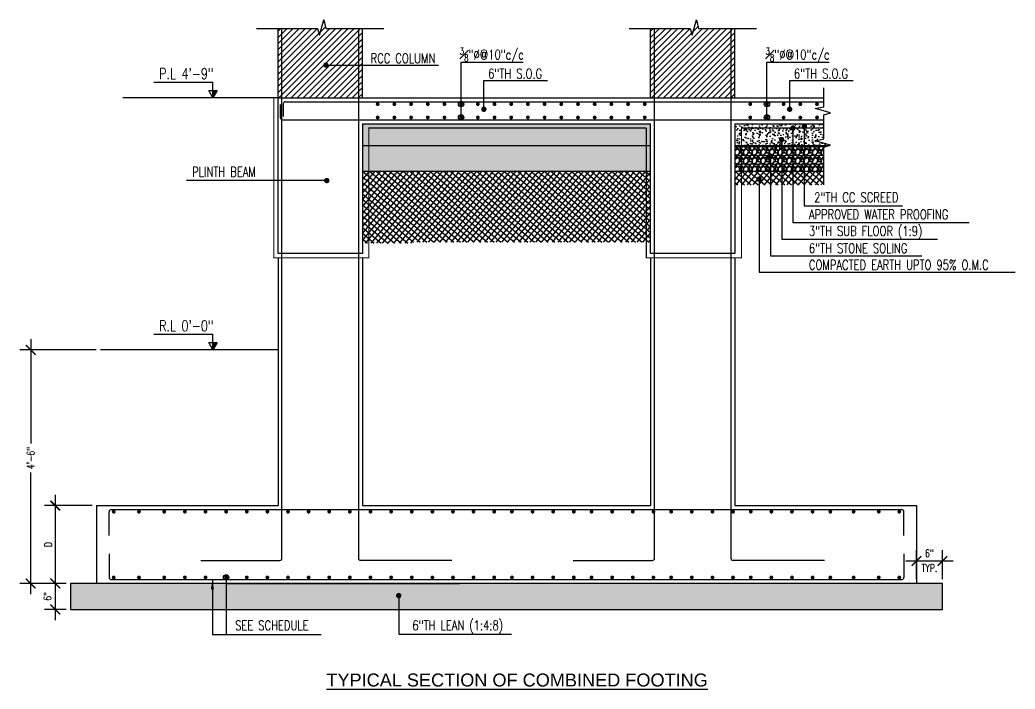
# Model space of a CAD drawing. Header units: inches. Extents: x 41285 to 57578, y -189 to 12305.
# Drawn here: x 56329.6 to 56559.9, y 9130.3 to 9285 of the extents above; entities that cross this region are included whole.
import ezdxf

# ---------------------------------------------------------------- set-up
doc = ezdxf.new("R2010")
doc.units = ezdxf.units.IN
doc.header["$LTSCALE"] = 30
doc.header["$MEASUREMENT"] = 0
doc.linetypes.add('HIDDEN', pattern=[0.375, 0.25, -0.125])
doc.linetypes.add('HIDDEN2', pattern=[0.1875, 0.125, -0.0625])
for name, color, linetype in [('COL', 4, 'Continuous'), ('HATCH', 253, 'Continuous'), ('L', 2, 'Continuous'), ('PB', 3, 'Continuous'), ('S-BEAM', 3, 'HIDDEN'), ('S-COLUMN', 4, 'Continuous'), ('S-DIM', 1, 'Continuous'), ('S-RBAR-GNRL', 6, 'Continuous'), ('S-TEXT-', 2, 'Continuous'), ('WALL', 7, 'Continuous')]:
    doc.layers.add(name, color=color, linetype=linetype)
doc.styles.add('1-2', font='simplex.shx', dxfattribs={"width": 0.75, "height": 1.75})
doc.styles.add('1-8', font='simplex.shx', dxfattribs={"width": 0.75, "height": 7})
doc.styles.add('16 scale', font='arial.ttf')
doc.dimstyles.new('1-2', dxfattribs={"dimtxt": 1.75, "dimasz": 2.25, "dimexe": 2.5, "dimexo": 1, "dimgap": 0.75, "dimtad": 1, "dimdec": 4, "dimzin": 3, "dimdsep": 46, "dimlunit": 4, "dimtxsty": '1-2', "dimblk": 'ARCHTICK', "dimcen": 0, "dimdle": 2.5, "dimclrd": 1, "dimclre": 1, "dimclrt": 2, "dimazin": 0, "dimtfac": 0.75, "dimtdec": 4, "dimtix": 1, "dimtmove": 2, "dimatfit": 3, "dimfxl": 0, "dimfrac": 1, "dimtolj": 1, "dimtzin": 1, "dimlwd": -1, "dimlwe": -1, "dimarcsym": 0})
pattern_1 = [(50, (2182.8283, -1510.6494), (2.15178055, -0.188256405), [0.225, -2.475]), (355, (2182.8283, -1510.6494), (-0.416254, 2.2565764), [0.18, -1.98]), (100.4514445, (2183.0076, -1510.665), (1.73552654, 2.06831997), [0.19122058, -2.10342634]), (46.1842, (2182.8283, -1510.0494), (3.20172399, -0.49655784), [0.3375, -3.7125]), (96.6356355, (2183.095, -1510.0908), (2.80398584, 2.9223558), [0.28683103, -3.15514128]), (351.184164, (2182.8283, -1510.0494), (2.80398584, 2.9223558), [0.27, -2.97]), (21, (2183.1283, -1510.1994), (1.790721156, -1.20785667), [0.225, -2.475]), (326, (2183.1283, -1510.1994), (0.729946, 2.175450135), [0.18, -1.98]), (71.4514447, (2183.2775, -1510.3), (2.52066713, 0.96759346), [0.19122057, -2.10342634]), (37.5, (2182.8283, -1510.6494), (0.036479566, 0.998681561), [0, -1.956, 0, -2.01, 0, -1.9875]), (7.5, (2182.8283, -1510.6494), (0.789208612, 1.183235136), [0, -1.146, 0, -1.911, 0, -0.7575]), (327.5, (2182.1593, -1510.6494), (1.601467309, -0.067664615), [0, -0.75, 0, -2.34, 0, -3.105]), (317.5, (2181.8593, -1510.6494), (1.749558508, 0.300314947), [0, -0.975, 0, -1.554, 0, -2.205])]
pattern_2 = [(50, (2269.0096, -1510.6494), (2.15178055, -0.188256405), [0.225, -2.475]), (355, (2269.0096, -1510.6494), (-0.416254, 2.2565764), [0.18, -1.98]), (100.4514445, (2269.189, -1510.665), (1.73552654, 2.06831997), [0.19122058, -2.10342634]), (46.1842, (2269.0096, -1510.0494), (3.20172399, -0.49655784), [0.3375, -3.7125]), (96.6356355, (2269.2764, -1510.0908), (2.80398584, 2.9223558), [0.28683103, -3.15514128]), (351.184164, (2269.0096, -1510.0494), (2.80398584, 2.9223558), [0.27, -2.97]), (21, (2269.3096, -1510.1994), (1.790721156, -1.20785667), [0.225, -2.475]), (326, (2269.3096, -1510.1994), (0.729946, 2.175450135), [0.18, -1.98]), (71.4514447, (2269.4588, -1510.3), (2.52066713, 0.96759346), [0.19122057, -2.10342634]), (37.5, (2269.0096, -1510.6494), (0.036479566, 0.998681561), [0, -1.956, 0, -2.01, 0, -1.9875]), (7.5, (2269.0096, -1510.6494), (0.789208612, 1.183235136), [0, -1.146, 0, -1.911, 0, -0.7575]), (327.5, (2268.3406, -1510.6494), (1.601467309, -0.067664615), [0, -0.75, 0, -2.34, 0, -3.105]), (317.5, (2268.0406, -1510.6494), (1.749558508, 0.300314947), [0, -0.975, 0, -1.554, 0, -2.205])]

# ---------------------------------------------------------------- blocks, each defined once
blk = doc.blocks.new('_ARCHTICK')
at = {"color": 0, "linetype": 'ByBlock', "const_width": 0.15}
blk.add_lwpolyline([(-0.5, -0.5), (0.5, 0.5)], dxfattribs=at)
blk = doc.blocks.new('*D128')
at = {"layer": 'DEFPOINTS', "color": 0, "transparency": 16777216}
for p in [(56348.26, 9208.71), (56332.15, 9154.71), (56337.82, 9154.71)]:
    blk.add_point(p, dxfattribs=at)
at = {"layer": 'WALL', "color": 1, "transparency": 16777216}
for p, q in [((56332.15, 9211.21), (56332.15, 9187.03)), ((56347.26, 9208.71), (56329.65, 9208.71)), ((56332.15, 9152.21), (56332.15, 9180.34)), ((56336.82, 9154.71), (56329.65, 9154.71))]:
    blk.add_line(p, q, dxfattribs=at)
at = {"layer": 'WALL', "color": 1, "transparency": 16777216, "xscale": 2.25, "yscale": 2.25, "zscale": 2.25}
for p, rotation in [((56332.15, 9208.71), 90), ((56332.15, 9154.71), 270)]:
    blk.add_blockref('_ARCHTICK', p, dxfattribs=dict(at, rotation=rotation))
at = {"layer": 'WALL', "color": 2, "transparency": 16777216, "insert": (56332.15, 9183.69), "char_height": 1.75, "attachment_point": 5, "rotation": 90, "style": '1-2'}
blk.add_mtext('\\A1;4\'-6"', dxfattribs=at)
blk = doc.blocks.new('*D129')
at = {"layer": 'DEFPOINTS', "color": 0, "transparency": 16777216}
for p in [(56347.36, 9172.71), (56337.82, 9154.71), (56341.36, 9154.71)]:
    blk.add_point(p, dxfattribs=at)
at = {"layer": 'S-DIM', "color": 1, "transparency": 16777216}
for p, q in [((56337.82, 9175.21), (56337.82, 9152.21)), ((56346.36, 9172.71), (56335.32, 9172.71)), ((56340.36, 9154.71), (56335.32, 9154.71))]:
    blk.add_line(p, q, dxfattribs=at)
at = {"layer": 'S-DIM', "color": 1, "transparency": 16777216, "xscale": 2.25, "yscale": 2.25, "zscale": 2.25}
for p, rotation in [((56337.82, 9172.71), 90), ((56337.82, 9154.71), 270)]:
    blk.add_blockref('_ARCHTICK', p, dxfattribs=dict(at, rotation=rotation))
at = {"layer": 'S-DIM', "color": 2, "transparency": 16777216, "insert": (56336.19, 9163.71), "char_height": 1.75, "attachment_point": 5, "rotation": 90, "style": '1-2'}
blk.add_mtext('\\A1;D', dxfattribs=at)
blk = doc.blocks.new('*D130')
at = {"layer": 'DEFPOINTS', "color": 0, "transparency": 16777216}
for p in [(56339.8, 9154.71), (56337.82, 9148.71), (56341.36, 9148.71)]:
    blk.add_point(p, dxfattribs=at)
at = {"layer": 'PB', "color": 1, "transparency": 16777216}
for p, q in [((56337.82, 9157.21), (56337.82, 9146.21)), ((56338.8, 9154.71), (56335.32, 9154.71)), ((56340.36, 9148.71), (56335.32, 9148.71))]:
    blk.add_line(p, q, dxfattribs=at)
at = {"layer": 'PB', "color": 1, "transparency": 16777216, "xscale": 2.25, "yscale": 2.25, "zscale": 2.25}
for p, rotation in [((56337.82, 9154.71), 90), ((56337.82, 9148.71), 270)]:
    blk.add_blockref('_ARCHTICK', p, dxfattribs=dict(at, rotation=rotation))
at = {"layer": 'PB', "color": 2, "transparency": 16777216, "insert": (56336.03, 9151.71), "char_height": 1.75, "attachment_point": 5, "rotation": 90, "style": '1-2'}
blk.add_mtext('\\A1;6"', dxfattribs=at)
blk = doc.blocks.new('*D131')
at = {"layer": 'DEFPOINTS', "color": 0, "transparency": 16777216}
for p in [(56543.05, 9159.9), (56537.05, 9154.71), (56543.05, 9154.71)]:
    blk.add_point(p, dxfattribs=at)
at = {"layer": 'S-DIM', "color": 1, "transparency": 16777216}
for p, q in [((56537.05, 9155.71), (56537.05, 9162.4)), ((56543.05, 9155.71), (56543.05, 9162.4)), ((56534.55, 9159.9), (56545.55, 9159.9))]:
    blk.add_line(p, q, dxfattribs=at)
at = {"layer": 'S-DIM', "color": 1, "transparency": 16777216, "xscale": 2.25, "yscale": 2.25, "zscale": 2.25, "rotation": 180}
blk.add_blockref('_ARCHTICK', (56537.05, 9159.9), dxfattribs=at)
at = {"layer": 'S-DIM', "color": 1, "transparency": 16777216, "xscale": 2.25, "yscale": 2.25, "zscale": 2.25}
blk.add_blockref('_ARCHTICK', (56543.05, 9159.9), dxfattribs=at)
at = {"layer": 'S-DIM', "color": 2, "transparency": 16777216, "char_height": 1.75, "attachment_point": 5, "style": '1-2'}
for s, insert in [('\\A1;6" ', (56540.05, 9161.69)), ('\\A1;TYP.', (56540.05, 9158.27))]:
    blk.add_mtext(s, dxfattribs=dict(at, insert=insert))

msp = doc.modelspace()

# ---------------------------------------------------------------- hatches: boundary and pattern name
at = {"layer": 'HATCH'}
h = msp.add_hatch(dxfattribs=at)
h.set_pattern_fill('_USER', color=1, angle=45, style=0, pattern_type=0)
h.set_pattern_definition([(45, (2060.7591, -2278.9922), (-0.707106781, 0.707106781), [])])
h.paths.add_polyline_path([(56399.41044628, 9283.05027965), (56389.36472114, 9283.05027965), (56389.36472114, 9266.99808194), (56408.86473142, 9266.99808194), (56408.86473142, 9283.05027965), (56400.39966922, 9283.05027965), (56399.95723472, 9285.00799549)])
h = msp.add_hatch(dxfattribs=at)
h.set_pattern_fill('_USER', color=1, angle=45, style=0, pattern_type=0)
h.set_pattern_definition([(45, (2146.9404, -2278.9922), (-0.707106781, 0.707106781), [])])
h.paths.add_polyline_path([(56495.04602615, 9283.05027965), (56486.58096395, 9283.05027965), (56486.13852945, 9285.00799549), (56485.59174101, 9283.05027965), (56475.54601587, 9283.05027965), (56475.54601587, 9266.99808194), (56495.04602615, 9266.99808194)])
at = {"layer": 'L'}
h = msp.add_hatch(color=2, dxfattribs=at)
h.dxf.hatch_style = 1
h.paths.add_polyline_path([(56375.2799858, 9268.69131035), (56374.30239992, 9268.69131035), (56374.30239992, 9266.99808194)])
h = msp.add_hatch(color=2, dxfattribs=at)
h.dxf.hatch_style = 1
h.paths.add_polyline_path([(56375.2799858, 9210.39869212), (56374.30239992, 9210.39869212), (56374.30239992, 9208.70546371)])
at = {"layer": 'WALL'}
h = msp.add_hatch(dxfattribs=at)
h.set_pattern_fill('AR-CONC', color=2, scale=0.3)
h.set_pattern_definition(pattern_1)
h.paths.add_polyline_path([(56475.54600559, 9260.99808194), (56408.86473142, 9260.99808194), (56408.86473142, 9258.99808194), (56475.54600559, 9258.99808194)])
h = msp.add_hatch(dxfattribs=at)
h.set_pattern_fill('AR-CONC', color=2, scale=0.3)
h.set_pattern_definition(pattern_1)
h.paths.add_polyline_path([(56475.54600559, 9258.99808194), (56408.86473142, 9258.99808194), (56408.86473142, 9255.99808194), (56430.76752631, 9255.99808194), (56475.54600559, 9256.05913288), (56475.54600559, 9255.99808194), (56475.54600559, 9257.48533967)])
h = msp.add_hatch(dxfattribs=at)
h.set_pattern_fill('AR-CONC', color=2, scale=0.3)
h.set_pattern_definition(pattern_2)
h.paths.add_polyline_path([(56515.59382914, 9260.99808194), (56495.04602615, 9260.99808194), (56495.04602615, 9258.99808194), (56515.59382914, 9258.99808194)])
h = msp.add_hatch(dxfattribs=at)
h.set_pattern_fill('AR-CONC', color=2, scale=0.3)
h.set_pattern_definition(pattern_2)
h.paths.add_polyline_path([(56515.59382914, 9258.99808194), (56495.04602615, 9258.99808194), (56495.04602615, 9255.99808194), (56516.94882103, 9255.99808194), (56517.15840175, 9256.05913288), (56513.6361133, 9257.04290517), (56515.59382914, 9257.48533967)])
h = msp.add_hatch(dxfattribs=at)
h.set_pattern_fill('GRAVEL', color=2, scale=2)
h.set_pattern_definition([(228.0127875, (2184.26832, -1508.64938), (-16, -18), [0.269072, -26.638176094]), (184.96974073, (2184.08832, -1508.84938), (24, 2), [0.461736, -45.71184952]), (132.51044708, (2183.62832, -1508.88938), (20, -22), [0.325576, -32.23206519]), (267.273689, (2182.84832, -1509.38938), (2, 40), [0.420476, -41.62711608]), (292.83365418, (2182.82832, -1509.80938), (-10, 24), [0.41231, -40.818746256]), (357.273689, (2182.98832, -1510.18938), (-40, 2), [0.420476, -41.62711608]), (37.69424047, (2183.40832, -1510.209384), (-26, -20), [0.556058, -55.0496971]), (72.25532837, (2183.84832, -1509.869384), (14, 44), [0.524976, -51.972642994]), (121.42956562, (2184.00832, -1509.36938), (-16, 26), [0.4219, -41.76814622]), (175.2363583, (2183.78832, -1509.00938), (22, -2), [0.481664, -23.60152516]), (222.3974378, (2183.30832, -1508.969384), (-24, -22), [0.622896, -61.66675001]), (138.81407483, (2184.82832, -1509.40938), (-14, 12), [0.212602, -21.047689625]), (171.4692344, (2184.66832, -1509.26938), (26, -4), [0.404474, -40.04302283]), (225, (2184.2683, -1509.2094), (-2e-16, -2), [0.282842, -2.545585125]), (203.1985905, (2184.12832, -1508.96938), (10, 4), [0.152316, -15.07923021]), (291.8014095, (2183.98832, -1509.0294), (-2, 6), [0.215406, -10.554923614]), (30.9637565, (2184.06832, -1509.2294), (6, 4), [0.349858, -11.31204579]), (161.5650512, (2184.3683, -1509.0494), (4, -2), [0.252982, -6.07157332]), (16.38954033, (2182.82832, -1509.02938), (20, 6), [0.3544, -35.08569029]), (70.34617594, (2183.16832, -1508.92938), (-8, -22), [0.297322, -29.434815495]), (293.1985905, (2184.36832, -1508.64938), (-4, 10), [0.30463, -14.92691621]), (343.61045967, (2184.48832, -1508.92938), (-20, 6), [0.3544, -35.08569029]), (339.4439548, (2182.82832, -1510.26938), (-10, 4), [0.34176, -16.74624749]), (294.77514057, (2183.14832, -1510.38938), (-10, 22), [0.286356, -28.34928613]), (66.8014095, (2184.38832, -1510.64938), (4, 10), [0.30463, -14.92691621]), (17.35402464, (2184.50832, -1510.36938), (-26, -8), [0.335262, -33.19084723]), (69.4439548, (2183.40832, -1510.64938), (-4, -10), [0.17088, -16.91712749]), (101.3099325, (2184.2683, -1510.6494), (-2, 8), [0.10198, -10.09605903]), (165.9637565, (2184.2483, -1510.5494), (6, -2), [0.41231, -7.83390125]), (186.00900596, (2183.84832, -1510.44938), (20, 2), [0.3821, -37.82784635]), (303.6900675, (2184.0683, -1509.4094), (-2, 4), [0.288444, -6.92265855]), (353.15722659, (2184.22832, -1509.64938), (34, -4), [0.503588, -49.85512525]), (60.9453959, (2184.72832, -1509.70938), (-8, -14), [0.205912, -20.38534828]), (90, (2184.8283, -1509.5294), (-2, 2), [0.12, -1.88]), (120.25643716, (2183.80832, -1510.38938), (8, -14), [0.277848, -27.50703998]), (48.0127875, (2183.66832, -1510.14938), (16, 18), [0.538144, -26.369104094]), (0, (2184.0283, -1509.7494), (2, 2), [0.52, -1.48]), (325.30484647, (2184.54832, -1509.74938), (20, -14), [0.316228, -31.3065486]), (254.0546041, (2184.80832, -1509.92938), (-2, -8), [0.291204, -14.26901578]), (207.64597536, (2184.72832, -1510.20938), (-38, -20), [0.47413, -46.938948365]), (175.42607874, (2184.30832, -1510.42938), (-26, 2), [0.501598, -49.658146816])])
h.paths.add_polyline_path([(56475.54600559, 9255.60337232), (56475.54600559, 9255.99808194), (56408.86473142, 9255.99808194), (56408.86473142, 9249.99808194), (56475.54600559, 9249.99808194)])
h = msp.add_hatch(dxfattribs=at)
h.set_pattern_fill('GRAVEL', color=2, scale=2)
h.set_pattern_definition([(228.0127875, (2270.44961, -1508.64938), (-16, -18), [0.269072, -26.638176094]), (184.96974073, (2270.26961, -1508.84938), (24, 2), [0.461736, -45.71184952]), (132.51044708, (2269.80961, -1508.88938), (20, -22), [0.325576, -32.23206519]), (267.273689, (2269.02961, -1509.38938), (2, 40), [0.420476, -41.62711608]), (292.83365418, (2269.00961, -1509.80938), (-10, 24), [0.41231, -40.818746256]), (357.273689, (2269.16961, -1510.18938), (-40, 2), [0.420476, -41.62711608]), (37.69424047, (2269.589614, -1510.209384), (-26, -20), [0.556058, -55.0496971]), (72.25532837, (2270.02961, -1509.869384), (14, 44), [0.524976, -51.972642994]), (121.42956562, (2270.18961, -1509.36938), (-16, 26), [0.4219, -41.76814622]), (175.2363583, (2269.96961, -1509.00938), (22, -2), [0.481664, -23.60152516]), (222.3974378, (2269.489614, -1508.969384), (-24, -22), [0.622896, -61.66675001]), (138.81407483, (2271.00961, -1509.40938), (-14, 12), [0.212602, -21.047689625]), (171.4692344, (2270.84961, -1509.26938), (26, -4), [0.404474, -40.04302283]), (225, (2270.4496, -1509.2094), (-2e-16, -2), [0.282842, -2.545585125]), (203.1985905, (2270.30961, -1508.96938), (10, 4), [0.152316, -15.07923021]), (291.8014095, (2270.1696, -1509.0294), (-2, 6), [0.215406, -10.554923614]), (30.9637565, (2270.2496, -1509.2294), (6, 4), [0.349858, -11.31204579]), (161.5650512, (2270.5496, -1509.0494), (4, -2), [0.252982, -6.07157332]), (16.38954033, (2269.00961, -1509.02938), (20, 6), [0.3544, -35.08569029]), (70.34617594, (2269.34961, -1508.92938), (-8, -22), [0.297322, -29.434815495]), (293.1985905, (2270.54961, -1508.64938), (-4, 10), [0.30463, -14.92691621]), (343.61045967, (2270.66961, -1508.92938), (-20, 6), [0.3544, -35.08569029]), (339.4439548, (2269.00961, -1510.26938), (-10, 4), [0.34176, -16.74624749]), (294.77514057, (2269.32961, -1510.38938), (-10, 22), [0.286356, -28.34928613]), (66.8014095, (2270.56961, -1510.64938), (4, 10), [0.30463, -14.92691621]), (17.35402464, (2270.68961, -1510.36938), (-26, -8), [0.335262, -33.19084723]), (69.4439548, (2269.58961, -1510.64938), (-4, -10), [0.17088, -16.91712749]), (101.3099325, (2270.4496, -1510.6494), (-2, 8), [0.10198, -10.09605903]), (165.9637565, (2270.4296, -1510.5494), (6, -2), [0.41231, -7.83390125]), (186.00900596, (2270.02961, -1510.44938), (20, 2), [0.3821, -37.82784635]), (303.6900675, (2270.2496, -1509.4094), (-2, 4), [0.288444, -6.92265855]), (353.15722659, (2270.40961, -1509.64938), (34, -4), [0.503588, -49.85512525]), (60.9453959, (2270.90961, -1509.70938), (-8, -14), [0.205912, -20.38534828]), (90, (2271.0096, -1509.5294), (-2, 2), [0.12, -1.88]), (120.25643716, (2269.98961, -1510.38938), (8, -14), [0.277848, -27.50703998]), (48.0127875, (2269.84961, -1510.14938), (16, 18), [0.538144, -26.369104094]), (0, (2270.2096, -1509.7494), (2, 2), [0.52, -1.48]), (325.30484647, (2270.72961, -1509.74938), (20, -14), [0.316228, -31.3065486]), (254.0546041, (2270.98961, -1509.92938), (-2, -8), [0.291204, -14.26901578]), (207.64597536, (2270.90961, -1510.20938), (-38, -20), [0.47413, -46.938948365]), (175.42607874, (2270.48961, -1510.42938), (-26, 2), [0.501598, -49.658146816])])
h.paths.add_polyline_path([(56515.59382914, 9255.60337232), (56516.94882103, 9255.99808194), (56495.04602615, 9255.99808194), (56495.04602615, 9249.99808194), (56515.59382914, 9249.99808194)])
h = msp.add_hatch(dxfattribs=at)
h.set_pattern_fill('_USER', color=2, angle=50, style=0, double=1, pattern_type=0)
h.set_pattern_definition([(50, (2182.8283, -1510.6494), (-0.766044443, 0.64278761), []), (140, (2182.8283, -1510.6494), (-0.64278761, -0.766044443), [])])
h.paths.add_polyline_path([(56408.86473142, 9233.37441285), (56420.68645413, 9233.37441285), (56420.69439687, 9233.59948328), (56475.54600559, 9233.59307835), (56475.54600559, 9249.99808194), (56408.86473142, 9249.99808194)])
h = msp.add_hatch(dxfattribs=at)
h.set_pattern_fill('_USER', color=2, angle=50, style=0, double=1, pattern_type=0)
h.set_pattern_definition([(50, (2269.0096, -1510.6494), (-0.766044443, 0.64278761), []), (140, (2269.0096, -1510.6494), (-0.64278761, -0.766044443), [])])
h.paths.add_polyline_path([(56495.04602615, 9246.87086898), (56506.86774886, 9246.87086898), (56506.8756916, 9246.87727391), (56515.59382914, 9246.87086898), (56515.59382914, 9249.99808194), (56495.04602615, 9249.99808194)])
h = msp.add_hatch(dxfattribs=at)
h.set_pattern_fill('AR-CONC', color=2, scale=0.3)
h.set_pattern_definition([(50, (2182.8283, -1529.344), (2.15178055, -0.188256405), [0.225, -2.475]), (355, (2182.8283, -1529.344), (-0.416254, 2.2565764), [0.18, -1.98]), (100.4514445, (2183.0076, -1529.3597), (1.73552654, 2.06831997), [0.19122058, -2.10342634]), (46.1842, (2182.8283, -1528.744), (3.20172399, -0.49655784), [0.3375, -3.7125]), (96.6356355, (2183.095, -1528.7853), (2.80398584, 2.9223558), [0.28683103, -3.15514128]), (351.184164, (2182.8283, -1528.744), (2.80398584, 2.9223558), [0.27, -2.97]), (21, (2183.1283, -1528.894), (1.790721156, -1.20785667), [0.225, -2.475]), (326, (2183.1283, -1528.894), (0.729946, 2.175450135), [0.18, -1.98]), (71.4514447, (2183.2775, -1528.9946), (2.52066713, 0.96759346), [0.19122057, -2.10342634]), (37.5, (2182.8283, -1529.344), (0.036479566, 0.998681561), [0, -1.956, 0, -2.01, 0, -1.9875]), (7.5, (2182.8283, -1529.344), (0.789208612, 1.183235136), [0, -1.146, 0, -1.911, 0, -0.7575]), (327.5, (2182.1593, -1529.344), (1.601467309, -0.067664615), [0, -0.75, 0, -2.34, 0, -3.105]), (317.5, (2181.8593, -1529.344), (1.749558508, 0.300314947), [0, -0.975, 0, -1.554, 0, -2.205])])
h.paths.add_polyline_path([(56341.36471086, 9154.70546371), (56543.04602615, 9154.70546371), (56543.04602615, 9148.70546371), (56341.36471086, 9148.70546371)])

# ---------------------------------------------------------------- linework, layer by layer
at = {"layer": 'COL', "color": 5}
for points in [[(56408.86473142, 9260.99808194), (56408.86473142, 9230.99808194), (56389.36471086, 9230.99808194), (56389.36471086, 9266.99808194)], [(56495.04602615, 9260.99808194), (56495.04602615, 9230.99808194), (56475.54600559, 9230.99808194), (56475.54600559, 9260.99808194)]]:
    msp.add_lwpolyline(points, dxfattribs=at)
at = {"layer": 'L', "color": 2}
for p, q in [((56360.60196967, 9270.62319242), (56374.30239992, 9270.62319242)), ((56374.30239992, 9266.99808194), (56374.30239992, 9270.62319242)), ((56373.32481404, 9268.69131035), (56375.2799858, 9268.69131035)), ((56360.60196967, 9212.33057419), (56374.30239992, 9212.33057419)), ((56374.30239992, 9208.70546371), (56374.30239992, 9212.33057419)), ((56373.32481404, 9210.39869212), (56375.2799858, 9210.39869212))]:
    msp.add_line(p, q, dxfattribs=at)
for points in [[(56375.2799858, 9268.69131035), (56374.30239992, 9266.99808194), (56373.32481404, 9268.69131035)], [(56375.2799858, 9210.39869212), (56374.30239992, 9208.70546371), (56373.32481404, 9210.39869212)]]:
    msp.add_lwpolyline(points, dxfattribs=at)
at = {"layer": 'PB'}
for p, q in [((56408.86473142, 9266.99808194), (56408.86473142, 9283.05027965)), ((56495.04602615, 9266.99808194), (56495.04602615, 9283.05027965)), ((56347.36471086, 9172.70546371), (56347.36471086, 9154.70546371)), ((56347.36471086, 9172.70546371), (56389.36471086, 9172.70546371)), ((56354.86471086, 9172.70546371), (56389.36471086, 9172.70546371)), ((56408.86473142, 9172.70546371), (56475.54600559, 9172.70546371)), ((56495.04602615, 9172.70546371), (56537.04602615, 9172.70546371)), ((56537.04602615, 9172.70546371), (56537.04602615, 9154.70546371))]:
    msp.add_line(p, q, dxfattribs=at)
at = {"layer": 'S-BEAM', "linetype": 'ByBlock'}
for p, q in [((56389.36471086, 9266.99808194), (56389.36471846, 9283.05027965)), ((56475.54600559, 9266.99808194), (56475.54601319, 9283.05027965)), ((56475.54601756, 9281.6599454), (56475.54601763, 9283.05027965)), ((56389.36471086, 9266.99808194), (56475.54600559, 9266.99808194)), ((56475.54600559, 9266.99808194), (56515.59382914, 9266.99808194)), ((56408.86473142, 9260.99808194), (56475.54600559, 9260.99808194)), ((56495.04602615, 9260.99808194), (56515.59382914, 9260.99808194)), ((56389.36471086, 9229.99808194), (56389.36471086, 9172.70546371)), ((56408.86473142, 9229.99808194), (56408.86473142, 9172.70546371)), ((56475.54600559, 9229.99808194), (56475.54600559, 9172.70546371)), ((56495.04602615, 9229.99808194), (56495.04602615, 9172.70546371))]:
    msp.add_line(p, q, dxfattribs=at)
at = {"layer": 'S-COLUMN'}
msp.add_line((56377.36471086, 9154.70546371), (56431.36471086, 9154.70546371), dxfattribs=at)
at = {"layer": 'S-RBAR-GNRL'}
for p, q in [((56390.26765771, 9160.52650119), (56390.26765771, 9283.05027965)), ((56407.95014276, 9283.05027965), (56407.95000415, 9160.52650119)), ((56476.44895244, 9160.52650119), (56476.44895244, 9283.05027965)), ((56494.13143749, 9283.05027965), (56494.13129888, 9160.52650119)), ((56391.06714235, 9266.09513509), (56476.44895244, 9266.09513509)), ((56476.44895244, 9266.09513509), (56515.59382914, 9266.09513509)), ((56389.90005463, 9262.40102879), (56389.90005463, 9265.47949735)), ((56390.56714235, 9265.59513509), (56390.56714235, 9262.64366672)), ((56390.27043071, 9262.40102879), (56390.27043071, 9263.40604273)), ((56390.40005463, 9261.90102879), (56476.44895244, 9261.90102879)), ((56476.44895244, 9261.90102879), (56515.59382914, 9261.90102879)), ((56350.77175291, 9171.80251686), (56533.63898411, 9171.80251686)), ((56350.27175291, 9165.82643821), (56350.27175291, 9171.30251686)), ((56534.13898411, 9165.82643821), (56534.13898411, 9171.30251686)), ((56350.27175291, 9161.58448921), (56350.27175291, 9156.10841056)), ((56371.48167311, 9160.02650176), (56389.76765771, 9160.02650176)), ((56429.55108221, 9160.02650119), (56408.45000413, 9160.02650119)), ((56457.66296784, 9160.02650176), (56475.94895244, 9160.02650176)), ((56515.73237693, 9160.02650119), (56494.63129886, 9160.02650119)), ((56534.13898411, 9161.58448921), (56534.13898411, 9156.10841056)), ((56350.77175291, 9155.60841056), (56533.63898411, 9155.60841056))]:
    msp.add_line(p, q, dxfattribs=at)
at = {"layer": 'S-RBAR-GNRL', "linetype": 'HIDDEN2', "const_width": 0.25}
for points in [[(56388.36471086, 9266.99808194), (56388.36471086, 9229.99808194), (56410.36880606, 9229.99808194), (56410.36880606, 9260.01558814), (56474.54600559, 9260.01558814)], [(56474.54600559, 9260.01558814), (56474.54600559, 9229.99808194), (56496.55010079, 9229.99808194), (56496.55010079, 9260.01558814), (56515.59382914, 9260.01558814)]]:
    msp.add_lwpolyline(points, dxfattribs=at)
at = {"layer": 'S-RBAR-GNRL', "const_width": 0.4375}
for points in [[(56412.18980969, 9265.53313319, 1), (56412.62730969, 9265.53313319, 1)], [(56416.05095052, 9265.53313319, 1), (56416.48845052, 9265.53313319, 1)], [(56419.91209136, 9265.53313319, 1), (56420.34959136, 9265.53313319, 1)], [(56423.77323219, 9265.53313319, 1), (56424.21073219, 9265.53313319, 1)], [(56427.63437303, 9265.53313319, 1), (56428.07187303, 9265.53313319, 1)], [(56431.49551386, 9265.53313319, 1), (56431.93301386, 9265.53313319, 1)], [(56435.3566547, 9265.53313319, 1), (56435.7941547, 9265.53313319, 1)], [(56439.21779553, 9265.53313319, 1), (56439.65529553, 9265.53313319, 1)], [(56443.07893636, 9265.53313319, 1), (56443.51643636, 9265.53313319, 1)], [(56446.9400772, 9265.53313319, 1), (56447.3775772, 9265.53313319, 1)], [(56450.80121803, 9265.53313319, 1), (56451.23871803, 9265.53313319, 1)], [(56454.66235887, 9265.53313319, 1), (56455.09985887, 9265.53313319, 1)], [(56458.5234997, 9265.53313319, 1), (56458.9609997, 9265.53313319, 1)], [(56462.38464054, 9265.53313319, 1), (56462.82214054, 9265.53313319, 1)], [(56466.24578137, 9265.53313319, 1), (56466.68328137, 9265.53313319, 1)], [(56470.10692221, 9265.53313319, 1), (56470.54442221, 9265.53313319, 1)], [(56473.96806304, 9265.53313319, 1), (56474.40556304, 9265.53313319, 1)], [(56498.37110442, 9265.53313319, 1), (56498.80860442, 9265.53313319, 1)], [(56502.23224525, 9265.53313319, 1), (56502.66974525, 9265.53313319, 1)], [(56506.09338609, 9265.53313319, 1), (56506.53088609, 9265.53313319, 1)], [(56509.95452692, 9265.53313319, 1), (56510.39202692, 9265.53313319, 1)], [(56513.81566776, 9265.53313319, 1), (56514.25316776, 9265.53313319, 1)], [(56412.18980969, 9262.46303069, -1), (56412.62730969, 9262.46303069, -1)], [(56416.05095052, 9262.46303069, -1), (56416.48845052, 9262.46303069, -1)], [(56419.91209136, 9262.46303069, -1), (56420.34959136, 9262.46303069, -1)], [(56423.77323219, 9262.46303069, -1), (56424.21073219, 9262.46303069, -1)], [(56427.63437303, 9262.46303069, -1), (56428.07187303, 9262.46303069, -1)], [(56431.49551386, 9262.46303069, -1), (56431.93301386, 9262.46303069, -1)], [(56435.3566547, 9262.46303069, -1), (56435.7941547, 9262.46303069, -1)], [(56439.21779553, 9262.46303069, -1), (56439.65529553, 9262.46303069, -1)], [(56443.07893636, 9262.46303069, -1), (56443.51643636, 9262.46303069, -1)], [(56446.9400772, 9262.46303069, -1), (56447.3775772, 9262.46303069, -1)], [(56450.80121803, 9262.46303069, -1), (56451.23871803, 9262.46303069, -1)], [(56454.66235887, 9262.46303069, -1), (56455.09985887, 9262.46303069, -1)], [(56458.5234997, 9262.46303069, -1), (56458.9609997, 9262.46303069, -1)], [(56462.38464054, 9262.46303069, -1), (56462.82214054, 9262.46303069, -1)], [(56466.24578137, 9262.46303069, -1), (56466.68328137, 9262.46303069, -1)], [(56470.10692221, 9262.46303069, -1), (56470.54442221, 9262.46303069, -1)], [(56473.96806304, 9262.46303069, -1), (56474.40556304, 9262.46303069, -1)], [(56498.37110442, 9262.46303069, -1), (56498.80860442, 9262.46303069, -1)], [(56502.23224525, 9262.46303069, -1), (56502.66974525, 9262.46303069, -1)], [(56506.09338609, 9262.46303069, -1), (56506.53088609, 9262.46303069, -1)], [(56509.95452692, 9262.46303069, -1), (56510.39202692, 9262.46303069, -1)], [(56513.81566776, 9262.46303069, -1), (56514.25316776, 9262.46303069, -1)], [(56351.55695023, 9171.30251686, -1), (56351.11945023, 9171.30251686, -1)], [(56357.41320021, 9171.30251686, -1), (56356.97570021, 9171.30251686, -1)], [(56363.26074402, 9171.30251686, -1), (56362.82324402, 9171.30251686, -1)], [(56368.03098513, 9171.30251686, -1), (56367.59348513, 9171.30251686, -1)], [(56372.80122624, 9171.30251686, -1), (56372.36372624, 9171.30251686, -1)], [(56377.57146735, 9171.30251686, -1), (56377.13396735, 9171.30251686, -1)], [(56382.34170846, 9171.30251686, -1), (56381.90420846, 9171.30251686, -1)], [(56387.11194957, 9171.30251686, -1), (56386.67444957, 9171.30251686, -1)], [(56391.88219068, 9171.30251686, -1), (56391.44469068, 9171.30251686, -1)], [(56396.6524318, 9171.30251686, -1), (56396.2149318, 9171.30251686, -1)], [(56401.42267291, 9171.30251686, -1), (56400.98517291, 9171.30251686, -1)], [(56406.19291402, 9171.30251686, -1), (56405.75541402, 9171.30251686, -1)], [(56410.96315513, 9171.30251686, -1), (56410.52565513, 9171.30251686, -1)], [(56415.73339624, 9171.30251686, -1), (56415.29589624, 9171.30251686, -1)], [(56420.50363735, 9171.30251686, -1), (56420.06613735, 9171.30251686, -1)], [(56425.27387846, 9171.30251686, -1), (56424.83637846, 9171.30251686, -1)], [(56430.04411957, 9171.30251686, -1), (56429.60661957, 9171.30251686, -1)], [(56434.81436068, 9171.30251686, -1), (56434.37686068, 9171.30251686, -1)], [(56439.58460179, 9171.30251686, -1), (56439.14710179, 9171.30251686, -1)], [(56443.2484271, 9171.30251686, 1), (56443.6859271, 9171.30251686, 1)], [(56448.45616821, 9171.30251686, -1), (56448.01866821, 9171.30251686, -1)], [(56453.22640932, 9171.30251686, -1), (56452.78890932, 9171.30251686, -1)], [(56457.99665043, 9171.30251686, -1), (56457.55915043, 9171.30251686, -1)], [(56461.66047574, 9171.30251686, 1), (56462.09797574, 9171.30251686, 1)], [(56466.86821685, 9171.30251686, -1), (56466.43071685, 9171.30251686, -1)], [(56471.63845796, 9171.30251686, -1), (56471.20095796, 9171.30251686, -1)], [(56476.40869907, 9171.30251686, -1), (56475.97119907, 9171.30251686, -1)], [(56480.07252438, 9171.30251686, 1), (56480.51002438, 9171.30251686, 1)], [(56485.28026549, 9171.30251686, -1), (56484.84276549, 9171.30251686, -1)], [(56490.0505066, 9171.30251686, -1), (56489.6130066, 9171.30251686, -1)], [(56494.82074771, 9171.30251686, -1), (56494.38324771, 9171.30251686, -1)], [(56498.48457301, 9171.30251686, 1), (56498.92207301, 9171.30251686, 1)], [(56503.69231413, 9171.30251686, -1), (56503.25481413, 9171.30251686, -1)], [(56508.46255524, 9171.30251686, -1), (56508.02505524, 9171.30251686, -1)], [(56513.23279635, 9171.30251686, -1), (56512.79529635, 9171.30251686, -1)], [(56516.89662165, 9171.30251686, 1), (56517.33412165, 9171.30251686, 1)], [(56522.72881349, 9171.30251686, -1), (56522.29131349, 9171.30251686, -1)], [(56528.52095051, 9171.30251686, -1), (56528.08345051, 9171.30251686, -1)], [(56533.29119163, 9171.30251686, -1), (56532.85369163, 9171.30251686, -1)], [(56351.55695023, 9156.10841056, 1), (56351.11945023, 9156.10841056, 1)], [(56357.41320021, 9156.10841056, 1), (56356.97570021, 9156.10841056, 1)], [(56363.26074402, 9156.10841056, 1), (56362.82324402, 9156.10841056, 1)], [(56368.03098513, 9156.10841056, 1), (56367.59348513, 9156.10841056, 1)], [(56372.80122624, 9156.10841056, 1), (56372.36372624, 9156.10841056, 1)], [(56377.57146735, 9156.10841056, 1), (56377.13396735, 9156.10841056, 1)], [(56382.34170846, 9156.10841056, 1), (56381.90420846, 9156.10841056, 1)], [(56387.11194957, 9156.10841056, 1), (56386.67444957, 9156.10841056, 1)], [(56391.88219068, 9156.10841056, 1), (56391.44469068, 9156.10841056, 1)], [(56396.6524318, 9156.10841056, 1), (56396.2149318, 9156.10841056, 1)], [(56401.42267291, 9156.10841056, 1), (56400.98517291, 9156.10841056, 1)], [(56406.19291402, 9156.10841056, 1), (56405.75541402, 9156.10841056, 1)], [(56410.96315513, 9156.10841056, 1), (56410.52565513, 9156.10841056, 1)], [(56415.73339624, 9156.10841056, 1), (56415.29589624, 9156.10841056, 1)], [(56420.50363735, 9156.10841056, 1), (56420.06613735, 9156.10841056, 1)], [(56425.27387846, 9156.10841056, 1), (56424.83637846, 9156.10841056, 1)], [(56430.04411957, 9156.10841056, 1), (56429.60661957, 9156.10841056, 1)], [(56434.81436068, 9156.10841056, 1), (56434.37686068, 9156.10841056, 1)], [(56439.58460179, 9156.10841056, 1), (56439.14710179, 9156.10841056, 1)], [(56443.2484271, 9156.10841056, -1), (56443.6859271, 9156.10841056, -1)], [(56448.45616821, 9156.10841056, 1), (56448.01866821, 9156.10841056, 1)], [(56453.22640932, 9156.10841056, 1), (56452.78890932, 9156.10841056, 1)], [(56457.99665043, 9156.10841056, 1), (56457.55915043, 9156.10841056, 1)], [(56461.66047574, 9156.10841056, -1), (56462.09797574, 9156.10841056, -1)], [(56466.86821685, 9156.10841056, 1), (56466.43071685, 9156.10841056, 1)], [(56471.63845796, 9156.10841056, 1), (56471.20095796, 9156.10841056, 1)], [(56476.40869907, 9156.10841056, 1), (56475.97119907, 9156.10841056, 1)], [(56480.07252438, 9156.10841056, -1), (56480.51002438, 9156.10841056, -1)], [(56485.28026549, 9156.10841056, 1), (56484.84276549, 9156.10841056, 1)], [(56490.0505066, 9156.10841056, 1), (56489.6130066, 9156.10841056, 1)], [(56494.82074771, 9156.10841056, 1), (56494.38324771, 9156.10841056, 1)], [(56498.48457301, 9156.10841056, -1), (56498.92207301, 9156.10841056, -1)], [(56503.69231413, 9156.10841056, 1), (56503.25481413, 9156.10841056, 1)], [(56508.46255524, 9156.10841056, 1), (56508.02505524, 9156.10841056, 1)], [(56513.23279635, 9156.10841056, 1), (56512.79529635, 9156.10841056, 1)], [(56516.89662165, 9156.10841056, -1), (56517.33412165, 9156.10841056, -1)], [(56522.72881349, 9156.10841056, 1), (56522.29131349, 9156.10841056, 1)], [(56528.52095051, 9156.10841056, 1), (56528.08345051, 9156.10841056, 1)], [(56533.29119163, 9156.10841056, 1), (56532.85369163, 9156.10841056, 1)]]:
    msp.add_lwpolyline(points, format="xyb", close=True, dxfattribs=at)
at = {"layer": 'S-RBAR-GNRL'}
for centre, start, end in [((56391.06714235, 9265.59513509), 90, 180), ((56390.40005463, 9262.40102879), 180, 270), ((56350.77175291, 9171.30251686), 90, 180), ((56533.63898411, 9171.30251686), 0, 90), ((56389.76765771, 9160.52650176), 270, 359.9999354907), ((56408.45000415, 9160.52650119), 180, 270), ((56475.94895244, 9160.52650176), 270, 359.9999354907), ((56494.63129888, 9160.52650119), 180, 270), ((56350.77175291, 9156.10841056), 180, 270), ((56533.63898411, 9156.10841056), 270, 0)]:
    msp.add_arc(centre, 0.5, start, end, dxfattribs=at)
at = {"layer": 'WALL', "color": 3}
for p, q in [((56389.36471086, 9266.99808194), (56353.45220746, 9266.99808194)), ((56408.86473142, 9255.99808194), (56475.54600559, 9255.99808194)), ((56495.04602615, 9255.99808194), (56516.94882103, 9255.99808194)), ((56408.86473142, 9249.99808194), (56475.54600559, 9249.99808194)), ((56495.04602615, 9249.99808194), (56515.59382914, 9249.99808194)), ((56389.36471086, 9208.70546371), (56348.25612729, 9208.70546371))]:
    msp.add_line(p, q, dxfattribs=at)
at = {"layer": 'WALL', "color": 1}
for points in [[(56384.39362255, 9283.05027965), (56398.51770186, 9283.05027965), (56398.97346242, 9281.48570704), (56399.95723472, 9285.00799549), (56400.39966922, 9283.05027965), (56413.84875208, 9283.05027965)], [(56470.57491727, 9283.05027965), (56484.69899659, 9283.05027965), (56485.15475715, 9281.48570704), (56486.13852945, 9285.00799549), (56486.58096395, 9283.05027965), (56500.0300468, 9283.05027965)], [(56515.59382914, 9259.21965626), (56515.59382914, 9263.05043523), (56517.15840175, 9263.50619579), (56513.6361133, 9264.48996809), (56515.59382914, 9264.93240259), (56515.59382914, 9269.33799992)], [(56515.59382914, 9246.87086898), (56515.59382914, 9255.60337232), (56517.15840175, 9256.05913288), (56513.6361133, 9257.04290517), (56515.59382914, 9257.48533967), (56515.59382914, 9262.42125727)]]:
    msp.add_lwpolyline(points, dxfattribs=at)
at = {"layer": 'WALL', "color": 3}
msp.add_lwpolyline([(56341.36471086, 9148.70546371), (56543.04602615, 9148.70546371), (56543.04602615, 9154.70546371), (56341.36471086, 9154.70546371)], close=True, dxfattribs=at)

# ---------------------------------------------------------------- texts
at = {"layer": 'L', "color": 2, "style": '1-8', "width": 0.75}
for s, p in [('APPROVED WATER PROOFING', (56512.1525479, 9238.90530179)), ('3"TH SUB FLOOR (1:9)', (56512.1525479, 9235.06788333)), ('6"TH STONE SOLING', (56512.1525479, 9231.08525493)), ('COMPACTED EARTH UPTO 95%%% O.M.C', (56512.1525479, 9227.24783648))]:
    msp.add_text(s, height=2.25, dxfattribs=at).set_placement(p)
at = {"layer": 'L', "color": 2, "attachment_point": 5}
for s, insert, char_height, style in [('\\A1;{\\H0.7x;\\S3#8;}"%%C@10"c/c', (56438.80782605, 9276.84291368), 2.25, '1-8'), ('\\A1;{\\H0.7x;\\S3#8;\\H1.4286x;"%%C@10"c/c}', (56509.54455744, 9276.84291368), 2.25, '1-8'), ('\\A1;RCC COLUMN', (56418.26073458, 9276.14670756), 2.25, '1-8'), ('\\A1;P.L 4\'-9"', (56368.14979889, 9272.56647013), 2.5, '1-2'), ('\\A1;6"TH S.O.G', (56444.21537131, 9272.5908118), 2.25, '1-8'), ('\\A1;6"TH S.O.G', (56514.95210271, 9272.5908118), 2.25, '1-8'), ('\\A1;PLINTH BEAM', (56376.85746809, 9249.88134065), 2.25, '1-8'), ('\\A1;2"TH CC SCREED', (56523.11653276, 9243.98609377), 2.25, '1-8'), ('\\A1;R.L 0\'-0"', (56368.14979889, 9214.2738519), 2.5, '1-2'), ('\\A1;SEE SCHEDULE', (56387.93795579, 9145.00341645), 2.25, '1-8'), ('\\A1;6"TH LEAN (1:4:8)', (56430.92768774, 9144.64535271), 2.25, '1-8')]:
    msp.add_mtext(s, dxfattribs=dict(at, insert=insert, char_height=char_height, style=style))
at = {"layer": 'S-TEXT-', "color": 4, "insert": (56400.53764485, 9133.88395597), "char_height": 3, "width": 863.7811566335, "attachment_point": 1, "style": '16 scale'}
msp.add_mtext('\\A1;{\\LTYPICAL SECTION OF COMBINED FOOTING}', dxfattribs=at)

# ---------------------------------------------------------------- dimensions: what is measured, and where the dimension line sits
at = {"layer": 'PB'}
dim = msp.add_linear_dim(base=(56337.81886188, 9148.70546371), p1=(56339.80025557, 9154.70546371), p2=(56341.36471086, 9148.70546371), angle=90, dimstyle='1-2', override={"dimfxl": 0.8}, dxfattribs=at)
dim.commit()
dim.dimension.update_dxf_attribs({"geometry": '*D130', "text_midpoint": (56336.02719522, 9151.70546371)})
at = {"layer": 'S-DIM'}
dim = msp.add_linear_dim(base=(56337.81886188, 9154.70546371), p1=(56347.36471086, 9172.70546371), p2=(56341.36471086, 9154.70546371), angle=90, text='D', dimstyle='1-2', dxfattribs=at)
dim.commit()
dim.dimension.update_dxf_attribs({"geometry": '*D129', "text_midpoint": (56336.19386188, 9163.70546371)})
dim = msp.add_linear_dim(base=(56543.04602615, 9159.89549167), p1=(56537.04602615, 9154.70546371), p2=(56543.04602615, 9154.70546371), text='<> \\X TYP.', dimstyle='1-2', dxfattribs=at)
dim.commit()
dim.dimension.update_dxf_attribs({"geometry": '*D131', "text_midpoint": (56540.04602615, 9159.89549167)})
at = {"layer": 'WALL'}
dim = msp.add_linear_dim(base=(56332.1470614, 9154.70546371), p1=(56348.25612729, 9208.70546371), p2=(56337.81886188, 9154.70546371), angle=90, dimstyle='1-2', dxfattribs=at)
dim.commit()
dim.dimension.update_dxf_attribs({"geometry": '*D128', "text_midpoint": (56332.1470614, 9183.68775415), "dimtype": 160})

# ---------------------------------------------------------------- leaders
at = {"layer": 'S-DIM'}
for points, override in [([(56400.44575557, 9274.55338832), (56426.48928918, 9274.55338832)], {"dimasz": 1.25, "dimtad": 0, "dimldrblk": 'Dot'}), ([(56431.71426386, 9262.46303069), (56431.71426386, 9275.22132681), (56446.07732061, 9275.22132681)], {"dimasz": 1.25, "dimgap": 0.75, "dimtad": 0, "dimldrblk": 'Origin'}), ([(56431.71426386, 9265.53313319), (56431.71426386, 9275.22132681)], {"dimasz": 1.25, "dimgap": 0.75, "dimtad": 0, "dimldrblk": 'Origin'}), ([(56502.45099525, 9262.46303069), (56502.45099525, 9275.22132681), (56516.814052, 9275.22132681)], {"dimasz": 1.25, "dimgap": 0.75, "dimtad": 0, "dimldrblk": 'Origin'}), ([(56502.45099525, 9265.53313319), (56502.45099525, 9275.22132681)], {"dimasz": 1.25, "dimgap": 0.75, "dimtad": 0, "dimldrblk": 'Origin'}), ([(56436.97313297, 9264.35479404), (56436.97313297, 9270.96922493), (56451.67928451, 9270.96922493)], {"dimasz": 1.25, "dimtad": 0, "dimldrblk": 'Dot'}), ([(56507.70986436, 9264.35479404), (56507.70986436, 9270.96922493), (56522.4160159, 9270.96922493)], {"dimasz": 1.25, "dimtad": 0, "dimldrblk": 'Dot'}), ([(56508.46990559, 9260.01693529), (56508.46990559, 9238.15871491), (56549.21119397, 9238.15871491)], {"dimasz": 1.25, "dimtad": 0, "dimldrblk": 'Dot'}), ([(56511.08080188, 9260.33197456), (56511.08080188, 9241.99613337), (56533.78363875, 9241.99613337)], {"dimasz": 1.25, "dimtad": 0, "dimldrblk": 'Dot'}), ([(56505.8590093, 9257.34300891), (56505.8590093, 9234.32129646), (56541.91064448, 9234.32129646)], {"dimasz": 1.25, "dimtad": 0, "dimldrblk": 'Dot'}), ([(56503.24811301, 9253.50559046), (56503.24811301, 9230.48387801), (56538.2534376, 9230.48229283)], {"dimasz": 1.25, "dimtad": 0, "dimldrblk": 'Dot'}), ([(56400.62830831, 9247.86835844), (56368.21970878, 9247.86835844)], {"dimasz": 1.25, "dimtad": 0, "dimldrblk": 'Dot'}), ([(56500.63721673, 9248.18557869), (56500.63721673, 9226.64645955), (56559.85411453, 9226.64645955)], {"dimasz": 1.25, "dimtad": 0, "dimldrblk": 'Dot'})]:
    msp.add_leader(points, dimstyle='1-2', override=override, dxfattribs=at)
at = {"layer": 'S-RBAR-GNRL'}
msp.add_leader([(56374.17395895, 9155.60841056), (56374.17395895, 9142.92861636), (56399.36541765, 9142.92861636)], dimstyle='1-2', override={"dimgap": 0.75, "dimtad": 0}, dxfattribs=at)
at = {"layer": 'WALL'}
for points, override in [([(56377.35271735, 9156.10841056), (56377.35271735, 9142.92861636), (56388.79004123, 9142.92861636)], {"dimasz": 1.25, "dimtad": 0, "dimldrblk": 'Origin'}), ([(56417.27784776, 9151.90005096), (56417.27784776, 9143.01800556), (56443.34553093, 9143.01800556)], {"dimasz": 1.25, "dimtad": 0, "dimldrblk": 'Dot'})]:
    msp.add_leader(points, dimstyle='1-2', override=override, dxfattribs=at)

doc.saveas('drawing.dxf')
